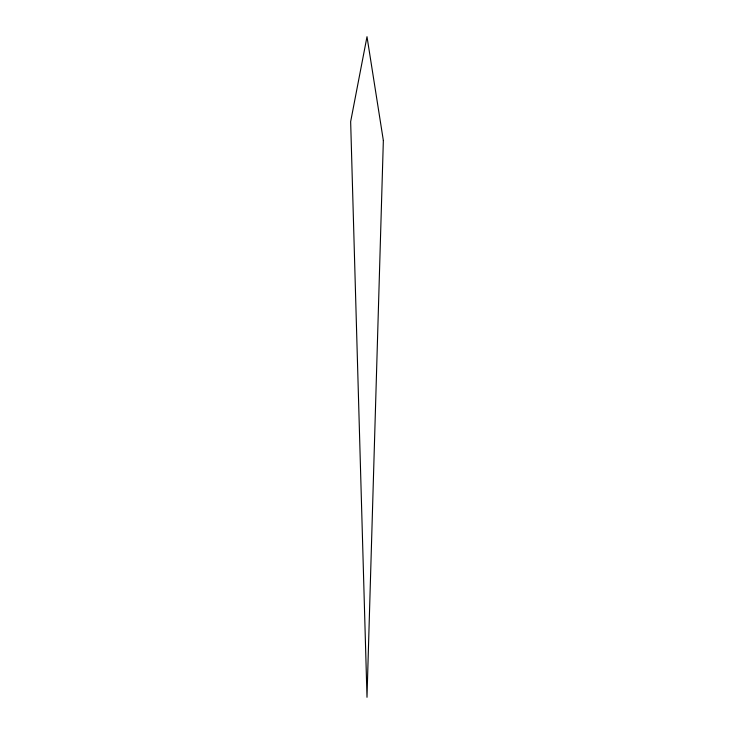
<?xml version="1.0" encoding="UTF-8"?>
<svg xmlns="http://www.w3.org/2000/svg" width="734" height="734" viewBox="0 0 734 734"><rect width="100%" height="100%" fill="white"/><g stroke="black" fill="none" stroke-linecap="round" stroke-linejoin="round"><path stroke-width="1.1" d="M383.35 140.506L367 697.3L350.65 121.633L367 36.7L383.35 140.506"/></g></svg>
